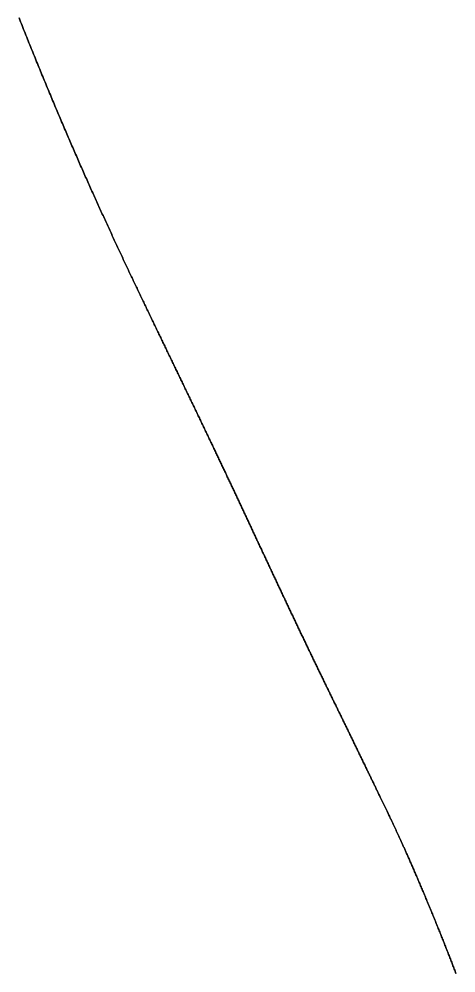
# Model space of a CAD drawing. Header units: inches. Extents: x 130170 to 284068, y 377793 to 804530.
# Drawn here: x 253058.84 to 253077.68, y 740029.01 to 740070.15 of the extents above; entities that cross this region are included whole.
import ezdxf

# ---------------------------------------------------------------- set-up
doc = ezdxf.new("R2010")
doc.units = ezdxf.units.IN
doc.header["$MEASUREMENT"] = 0
doc.layers.add('muni_il', color=7, linetype='Continuous')

msp = doc.modelspace()

# ---------------------------------------------------------------- linework, layer by layer
at = {"layer": 'muni_il'}
for points in [[(253058.837, 740070.202), (253058.87, 740070.119), (253058.902, 740070.036), (253058.935, 740069.953), (253058.968, 740069.87), (253059.001, 740069.787), (253059.034, 740069.705), (253059.067, 740069.622), (253059.1, 740069.54), (253059.133, 740069.457), (253059.165, 740069.375), (253059.198, 740069.293), (253059.231, 740069.211), (253059.264, 740069.128), (253059.297, 740069.047), (253059.33, 740068.965), (253059.363, 740068.883), (253059.396, 740068.801), (253059.429, 740068.72), (253059.462, 740068.638), (253059.495, 740068.557), (253059.528, 740068.476), (253059.561, 740068.395), (253059.594, 740068.314), (253059.627, 740068.233), (253059.66, 740068.152), (253059.693, 740068.072), (253059.725, 740067.991), (253059.758, 740067.911), (253059.791, 740067.831), (253059.824, 740067.751), (253059.857, 740067.671), (253059.89, 740067.591), (253059.923, 740067.512), (253059.956, 740067.432), (253059.988, 740067.353), (253060.021, 740067.274), (253060.054, 740067.195), (253060.087, 740067.116), (253060.119, 740067.037), (253060.152, 740066.959), (253060.185, 740066.88), (253060.217, 740066.802), (253060.25, 740066.724), (253060.282, 740066.646), (253060.315, 740066.568), (253060.348, 740066.491), (253060.38, 740066.414), (253060.412, 740066.336), (253060.445, 740066.259), (253060.477, 740066.183), (253060.51, 740066.106), (253060.542, 740066.03), (253060.574, 740065.953), (253060.607, 740065.877), (253060.639, 740065.801), (253060.671, 740065.726), (253060.703, 740065.65), (253060.735, 740065.575), (253060.768, 740065.5), (253060.8, 740065.425), (253060.832, 740065.35), (253060.864, 740065.275), (253060.896, 740065.201), (253060.927, 740065.127), (253060.959, 740065.053), (253060.991, 740064.979), (253061.023, 740064.905), (253061.055, 740064.832), (253061.086, 740064.759), (253061.118, 740064.686), (253061.149, 740064.613), (253061.181, 740064.541), (253061.212, 740064.468), (253061.244, 740064.396), (253061.275, 740064.324), (253061.307, 740064.252), (253061.338, 740064.181), (253061.369, 740064.109), (253061.4, 740064.038), (253061.431, 740063.967), (253061.462, 740063.897), (253061.493, 740063.826), (253061.524, 740063.756), (253061.555, 740063.686), (253061.586, 740063.616), (253061.617, 740063.546), (253061.648, 740063.477), (253061.678, 740063.407), (253061.709, 740063.338), (253061.74, 740063.269), (253061.77, 740063.201), (253061.801, 740063.132), (253061.831, 740063.064), (253061.861, 740062.996), (253061.892, 740062.928), (253061.922, 740062.861), (253061.952, 740062.793), (253061.982, 740062.726), (253062.012, 740062.659), (253062.043, 740062.592), (253062.072, 740062.526), (253062.102, 740062.459), (253062.132, 740062.393), (253062.162, 740062.327), (253062.192, 740062.262), (253062.221, 740062.196), (253062.251, 740062.131), (253062.281, 740062.065), (253062.31, 740062.001), (253062.34, 740061.936), (253062.369, 740061.871), (253062.398, 740061.807), (253062.428, 740061.743), (253062.457, 740061.679), (253062.486, 740061.615), (253062.515, 740061.551), (253062.544, 740061.488), (253062.573, 740061.425), (253062.602, 740061.362), (253062.631, 740061.299), (253062.66, 740061.236), (253062.688, 740061.174), (253062.717, 740061.112), (253062.746, 740061.05), (253062.774, 740060.988), (253062.803, 740060.926), (253062.831, 740060.864), (253062.859, 740060.803), (253062.888, 740060.742), (253062.916, 740060.681), (253062.944, 740060.62), (253062.972, 740060.56), (253063.001, 740060.499), (253063.029, 740060.439), (253063.056, 740060.379), (253063.085, 740060.319), (253063.112, 740060.259), (253063.14, 740060.2), (253063.168, 740060.14), (253063.196, 740060.081), (253063.223, 740060.022), (253063.251, 740059.963), (253063.278, 740059.904), (253063.306, 740059.846), (253063.333, 740059.787), (253063.361, 740059.729), (253063.388, 740059.671), (253063.415, 740059.613), (253063.443, 740059.555), (253063.47, 740059.497), (253063.497, 740059.44), (253063.524, 740059.382), (253063.551, 740059.325), (253063.578, 740059.268), (253063.605, 740059.211), (253063.632, 740059.154), (253063.659, 740059.098), (253063.685, 740059.041), (253063.712, 740058.985), (253063.739, 740058.928), (253063.765, 740058.872), (253063.792, 740058.816), (253063.819, 740058.76), (253063.845, 740058.705), (253063.871, 740058.649), (253063.898, 740058.594), (253063.924, 740058.538), (253063.951, 740058.483), (253063.977, 740058.428), (253064.003, 740058.373), (253064.029, 740058.318), (253064.055, 740058.263), (253064.081, 740058.209), (253064.107, 740058.154), (253064.133, 740058.1), (253064.159, 740058.045), (253064.185, 740057.991), (253064.211, 740057.937), (253064.237, 740057.883), (253064.263, 740057.829), (253064.288, 740057.776), (253064.314, 740057.722), (253064.34, 740057.668), (253064.365, 740057.615), (253064.391, 740057.562), (253064.417, 740057.508), (253064.442, 740057.455), (253064.467, 740057.402), (253064.493, 740057.349), (253064.518, 740057.296), (253064.544, 740057.243), (253064.569, 740057.191), (253064.594, 740057.138), (253064.62, 740057.086), (253064.645, 740057.033), (253064.67, 740056.981), (253064.695, 740056.929), (253064.72, 740056.876), (253064.745, 740056.824), (253064.77, 740056.772), (253064.795, 740056.72), (253064.82, 740056.668), (253064.845, 740056.617), (253064.87, 740056.565), (253064.895, 740056.513), (253064.92, 740056.462), (253064.945, 740056.41), (253064.969, 740056.359), (253064.994, 740056.307), (253065.019, 740056.256), (253065.044, 740056.205), (253065.068, 740056.154), (253065.093, 740056.103), (253065.117, 740056.052), (253065.142, 740056.001), (253065.167, 740055.95), (253065.191, 740055.899), (253065.216, 740055.848), (253065.24, 740055.797), (253065.264, 740055.747), (253065.289, 740055.696), (253065.313, 740055.645), (253065.338, 740055.595), (253065.362, 740055.545), (253065.386, 740055.494), (253065.41, 740055.444), (253065.435, 740055.394), (253065.459, 740055.343), (253065.483, 740055.293), (253065.507, 740055.243), (253065.531, 740055.193), (253065.555, 740055.143), (253065.579, 740055.093), (253065.604, 740055.043), (253065.628, 740054.993), (253065.652, 740054.944), (253065.676, 740054.894), (253065.7, 740054.844), (253065.723, 740054.795), (253065.747, 740054.745), (253065.771, 740054.696), (253065.795, 740054.646), (253065.819, 740054.597), (253065.843, 740054.547), (253065.866, 740054.498), (253065.89, 740054.448), (253065.914, 740054.399), (253065.938, 740054.35), (253065.961, 740054.301), (253065.985, 740054.252), (253066.008, 740054.203), (253066.032, 740054.154), (253066.056, 740054.105), (253066.079, 740054.056), (253066.103, 740054.007), (253066.126, 740053.958), (253066.15, 740053.91), (253066.173, 740053.861), (253066.196, 740053.812), (253066.22, 740053.764), (253066.243, 740053.715), (253066.266, 740053.667), (253066.29, 740053.618), (253066.313, 740053.57), (253066.336, 740053.521), (253066.359, 740053.473), (253066.383, 740053.425), (253066.406, 740053.376), (253066.429, 740053.328), (253066.452, 740053.28), (253066.475, 740053.232), (253066.498, 740053.184), (253066.521, 740053.136), (253066.544, 740053.088), (253066.567, 740053.04), (253066.59, 740052.992), (253066.613, 740052.945), (253066.636, 740052.897), (253066.658, 740052.849), (253066.681, 740052.802), (253066.704, 740052.754), (253066.727, 740052.707), (253066.75, 740052.659), (253066.772, 740052.612), (253066.795, 740052.565), (253066.817, 740052.517), (253066.84, 740052.47), (253066.863, 740052.423), (253066.885, 740052.376), (253066.908, 740052.329), (253066.93, 740052.282), (253066.952, 740052.235), (253066.975, 740052.188), (253066.997, 740052.141), (253067.019, 740052.095), (253067.042, 740052.048), (253067.064, 740052.001), (253067.086, 740051.955), (253067.108, 740051.908), (253067.13, 740051.862), (253067.153, 740051.815), (253067.175, 740051.769), (253067.197, 740051.723), (253067.219, 740051.677), (253067.241, 740051.631), (253067.263, 740051.585), (253067.284, 740051.539), (253067.306, 740051.493), (253067.328, 740051.447), (253067.35, 740051.401), (253067.372, 740051.355), (253067.393, 740051.31), (253067.415, 740051.264), (253067.437, 740051.219), (253067.458, 740051.173), (253067.48, 740051.128), (253067.501, 740051.082), (253067.523, 740051.037), (253067.544, 740050.992), (253067.566, 740050.947), (253067.587, 740050.902), (253067.608, 740050.857), (253067.63, 740050.812), (253067.651, 740050.767), (253067.672, 740050.722), (253067.693, 740050.677), (253067.714, 740050.633), (253067.736, 740050.588), (253067.757, 740050.544), (253067.778, 740050.499), (253067.798, 740050.455), (253067.819, 740050.411), (253067.84, 740050.366), (253067.861, 740050.322), (253067.882, 740050.278), (253067.903, 740050.234), (253067.924, 740050.19), (253067.944, 740050.146), (253067.965, 740050.102), (253067.986, 740050.059), (253068.006, 740050.015), (253068.027, 740049.971), (253068.047, 740049.928), (253068.068, 740049.884), (253068.088, 740049.841), (253068.109, 740049.798), (253068.129, 740049.754), (253068.15, 740049.711), (253068.17, 740049.668), (253068.19, 740049.625), (253068.21, 740049.582), (253068.231, 740049.539), (253068.251, 740049.496), (253068.271, 740049.453), (253068.291, 740049.41), (253068.311, 740049.367), (253068.331, 740049.325), (253068.351, 740049.282), (253068.371, 740049.239), (253068.391, 740049.197), (253068.411, 740049.154), (253068.431, 740049.112), (253068.451, 740049.069), (253068.471, 740049.027), (253068.491, 740048.985), (253068.511, 740048.943), (253068.53, 740048.901), (253068.55, 740048.858), (253068.57, 740048.816), (253068.589, 740048.774), (253068.609, 740048.732), (253068.629, 740048.69), (253068.648, 740048.649), (253068.668, 740048.607), (253068.688, 740048.565), (253068.707, 740048.523), (253068.727, 740048.481), (253068.746, 740048.44), (253068.766, 740048.398), (253068.785, 740048.356), (253068.805, 740048.315), (253068.824, 740048.273), (253068.843, 740048.232), (253068.863, 740048.19), (253068.882, 740048.149), (253068.902, 740048.107), (253068.921, 740048.066), (253068.94, 740048.025), (253068.96, 740047.983), (253068.979, 740047.942), (253068.998, 740047.901), (253069.018, 740047.859), (253069.037, 740047.818), (253069.056, 740047.777), (253069.075, 740047.736), (253069.095, 740047.694), (253069.114, 740047.653), (253069.133, 740047.612), (253069.152, 740047.571), (253069.171, 740047.53), (253069.191, 740047.488), (253069.21, 740047.447), (253069.229, 740047.406), (253069.248, 740047.365), (253069.268, 740047.324), (253069.287, 740047.283), (253069.306, 740047.241), (253069.325, 740047.2), (253069.344, 740047.159), (253069.364, 740047.118), (253069.383, 740047.077), (253069.402, 740047.036), (253069.421, 740046.995), (253069.441, 740046.953), (253069.46, 740046.912), (253069.479, 740046.871), (253069.498, 740046.83), (253069.518, 740046.789), (253069.537, 740046.747), (253069.556, 740046.706), (253069.575, 740046.665), (253069.595, 740046.624), (253069.614, 740046.582), (253069.633, 740046.541), (253069.653, 740046.5), (253069.672, 740046.458), (253069.691, 740046.417), (253069.711, 740046.376), (253069.73, 740046.334), (253069.749, 740046.293), (253069.769, 740046.252), (253069.788, 740046.21), (253069.808, 740046.169), (253069.827, 740046.127), (253069.846, 740046.086), (253069.866, 740046.044), (253069.885, 740046.002), (253069.905, 740045.961), (253069.925, 740045.919), (253069.944, 740045.878), (253069.963, 740045.836), (253069.983, 740045.794), (253070.003, 740045.753), (253070.022, 740045.711), (253070.042, 740045.669), (253070.062, 740045.627), (253070.081, 740045.585), (253070.101, 740045.543), (253070.121, 740045.501), (253070.14, 740045.46), (253070.16, 740045.418), (253070.18, 740045.376), (253070.2, 740045.334), (253070.219, 740045.292), (253070.239, 740045.25), (253070.259, 740045.208), (253070.279, 740045.166), (253070.299, 740045.123), (253070.319, 740045.081), (253070.338, 740045.039), (253070.358, 740044.997), (253070.378, 740044.955), (253070.398, 740044.912), (253070.418, 740044.87), (253070.438, 740044.828), (253070.458, 740044.786), (253070.478, 740044.743), (253070.498, 740044.701), (253070.518, 740044.659), (253070.538, 740044.616), (253070.558, 740044.574), (253070.578, 740044.531), (253070.599, 740044.489), (253070.619, 740044.447), (253070.639, 740044.404), (253070.659, 740044.362), (253070.679, 740044.319), (253070.699, 740044.277), (253070.719, 740044.234), (253070.74, 740044.192), (253070.76, 740044.149), (253070.78, 740044.107), (253070.8, 740044.064), (253070.82, 740044.022), (253070.841, 740043.979), (253070.861, 740043.937), (253070.881, 740043.894), (253070.901, 740043.852), (253070.922, 740043.809), (253070.942, 740043.767), (253070.962, 740043.724), (253070.982, 740043.682), (253071.003, 740043.639), (253071.023, 740043.597), (253071.043, 740043.555), (253071.064, 740043.512), (253071.084, 740043.47), (253071.104, 740043.427), (253071.124, 740043.385), (253071.145, 740043.343), (253071.165, 740043.3), (253071.185, 740043.258), (253071.205, 740043.216), (253071.226, 740043.174), (253071.246, 740043.131), (253071.266, 740043.089), (253071.286, 740043.047), (253071.306, 740043.005), (253071.327, 740042.963), (253071.347, 740042.921), (253071.367, 740042.879), (253071.387, 740042.837), (253071.408, 740042.795), (253071.428, 740042.753), (253071.448, 740042.711), (253071.468, 740042.669), (253071.488, 740042.627), (253071.508, 740042.585), (253071.528, 740042.544), (253071.548, 740042.502), (253071.569, 740042.46), (253071.589, 740042.419), (253071.609, 740042.377), (253071.629, 740042.336), (253071.649, 740042.294), (253071.669, 740042.253), (253071.689, 740042.212), (253071.709, 740042.17), (253071.729, 740042.129), (253071.749, 740042.088), (253071.769, 740042.046), (253071.788, 740042.005), (253071.808, 740041.964), (253071.828, 740041.923), (253071.848, 740041.882), (253071.868, 740041.841), (253071.888, 740041.801), (253071.907, 740041.76), (253071.927, 740041.719), (253071.947, 740041.678), (253071.967, 740041.638), (253071.986, 740041.597), (253072.006, 740041.556), (253072.026, 740041.516), (253072.045, 740041.475), (253072.065, 740041.435), (253072.085, 740041.395), (253072.104, 740041.354), (253072.124, 740041.314), (253072.143, 740041.274), (253072.163, 740041.233), (253072.182, 740041.193), (253072.202, 740041.153), (253072.221, 740041.113), (253072.241, 740041.073), (253072.26, 740041.033), (253072.28, 740040.993), (253072.299, 740040.953), (253072.319, 740040.913), (253072.338, 740040.873), (253072.357, 740040.833), (253072.377, 740040.794), (253072.396, 740040.754), (253072.416, 740040.714), (253072.435, 740040.674), (253072.454, 740040.635), (253072.473, 740040.595), (253072.493, 740040.556), (253072.512, 740040.516), (253072.531, 740040.476), (253072.551, 740040.437), (253072.57, 740040.397), (253072.589, 740040.358), (253072.608, 740040.318), (253072.628, 740040.279), (253072.647, 740040.239), (253072.666, 740040.2), (253072.685, 740040.16), (253072.704, 740040.121), (253072.724, 740040.082), (253072.743, 740040.042), (253072.762, 740040.003), (253072.781, 740039.963), (253072.801, 740039.924), (253072.82, 740039.884), (253072.839, 740039.845), (253072.858, 740039.806), (253072.877, 740039.766), (253072.897, 740039.727), (253072.916, 740039.687), (253072.935, 740039.648), (253072.954, 740039.609), (253072.973, 740039.569), (253072.993, 740039.53), (253073.012, 740039.49), (253073.031, 740039.451), (253073.05, 740039.411), (253073.069, 740039.372), (253073.089, 740039.332), (253073.108, 740039.293), (253073.127, 740039.253), (253073.146, 740039.214), (253073.166, 740039.174), (253073.185, 740039.134), (253073.204, 740039.095), (253073.223, 740039.055), (253073.243, 740039.015), (253073.262, 740038.976), (253073.281, 740038.936), (253073.3, 740038.896), (253073.32, 740038.857), (253073.339, 740038.817), (253073.358, 740038.777), (253073.378, 740038.738), (253073.397, 740038.698), (253073.416, 740038.658), (253073.435, 740038.618), (253073.455, 740038.579), (253073.474, 740038.539), (253073.493, 740038.499), (253073.513, 740038.459), (253073.532, 740038.42), (253073.551, 740038.38), (253073.571, 740038.34), (253073.59, 740038.3), (253073.609, 740038.26), (253073.628, 740038.221), (253073.648, 740038.181), (253073.667, 740038.141), (253073.686, 740038.101), (253073.705, 740038.062), (253073.724, 740038.022), (253073.744, 740037.982), (253073.763, 740037.943), (253073.782, 740037.903), (253073.801, 740037.864), (253073.82, 740037.824), (253073.839, 740037.785), (253073.858, 740037.745), (253073.877, 740037.706), (253073.896, 740037.667), (253073.915, 740037.628), (253073.934, 740037.589), (253073.953, 740037.55), (253073.971, 740037.511), (253073.99, 740037.473), (253074.008, 740037.434), (253074.027, 740037.396), (253074.045, 740037.357), (253074.064, 740037.319), (253074.082, 740037.281), (253074.1, 740037.243), (253074.118, 740037.206), (253074.136, 740037.168), (253074.154, 740037.131), (253074.172, 740037.094), (253074.19, 740037.057), (253074.207, 740037.021), (253074.225, 740036.984), (253074.242, 740036.948), (253074.26, 740036.912), (253074.277, 740036.876), (253074.294, 740036.84), (253074.311, 740036.804), (253074.328, 740036.769), (253074.345, 740036.733), (253074.362, 740036.698), (253074.379, 740036.662), (253074.397, 740036.626), (253074.414, 740036.591), (253074.431, 740036.555), (253074.712, 740035.978), (253074.754, 740035.889), (253074.774, 740035.847), (253074.793, 740035.806), (253074.812, 740035.767), (253074.83, 740035.73), (253074.847, 740035.693), (253074.864, 740035.657), (253074.88, 740035.623), (253074.896, 740035.589), (253074.912, 740035.556), (253074.927, 740035.524), (253074.942, 740035.492), (253074.957, 740035.461), (253074.971, 740035.43), (253074.986, 740035.4), (253075, 740035.37), (253075.014, 740035.34), (253075.028, 740035.31), (253075.041, 740035.281), (253075.055, 740035.252), (253075.069, 740035.223), (253075.082, 740035.194), (253075.096, 740035.165), (253075.109, 740035.136), (253075.123, 740035.107), (253075.137, 740035.077), (253075.15, 740035.048), (253075.164, 740035.019), (253075.178, 740034.989), (253075.191, 740034.959), (253075.205, 740034.93), (253075.219, 740034.899), (253075.233, 740034.869), (253075.247, 740034.839), (253075.261, 740034.808), (253075.276, 740034.776), (253075.29, 740034.745), (253075.305, 740034.713), (253075.319, 740034.681), (253075.334, 740034.649), (253075.349, 740034.616), (253075.364, 740034.583), (253075.379, 740034.55), (253075.394, 740034.516), (253075.41, 740034.482), (253075.425, 740034.447), (253075.441, 740034.413), (253075.457, 740034.378), (253075.473, 740034.342), (253075.489, 740034.306), (253075.505, 740034.27), (253075.522, 740034.233), (253075.538, 740034.196), (253075.555, 740034.158), (253075.572, 740034.12), (253075.589, 740034.082), (253075.606, 740034.043), (253075.623, 740034.004), (253075.641, 740033.965), (253075.658, 740033.925), (253075.676, 740033.885), (253075.694, 740033.844), (253075.712, 740033.803), (253075.73, 740033.762), (253075.748, 740033.72), (253075.766, 740033.678), (253075.785, 740033.635), (253075.804, 740033.592), (253075.823, 740033.549), (253075.841, 740033.506), (253075.861, 740033.462), (253075.88, 740033.417), (253075.899, 740033.373), (253075.918, 740033.328), (253075.938, 740033.282), (253075.958, 740033.237), (253075.977, 740033.191), (253075.997, 740033.145), (253076.017, 740033.098), (253076.037, 740033.051), (253076.057, 740033.004), (253076.077, 740032.957), (253076.098, 740032.909), (253076.118, 740032.862), (253076.139, 740032.813), (253076.159, 740032.765), (253076.18, 740032.716), (253076.2, 740032.668), (253076.221, 740032.618), (253076.242, 740032.569), (253076.263, 740032.52), (253076.284, 740032.47), (253076.305, 740032.42), (253076.326, 740032.37), (253076.347, 740032.32), (253076.368, 740032.269), (253076.389, 740032.219), (253076.41, 740032.168), (253076.431, 740032.117), (253076.453, 740032.066), (253076.474, 740032.015), (253076.495, 740031.964), (253076.516, 740031.913), (253076.538, 740031.861), (253076.559, 740031.81), (253076.58, 740031.758), (253076.602, 740031.707), (253076.623, 740031.655), (253076.644, 740031.603), (253076.666, 740031.551), (253076.687, 740031.499), (253076.708, 740031.447), (253076.729, 740031.396), (253076.751, 740031.343), (253076.772, 740031.292), (253076.793, 740031.24), (253076.814, 740031.188), (253076.835, 740031.136), (253076.856, 740031.084), (253076.878, 740031.032), (253076.899, 740030.98), (253076.919, 740030.928), (253076.94, 740030.876), (253076.961, 740030.825), (253076.982, 740030.773), (253077.003, 740030.721), (253077.023, 740030.67), (253077.044, 740030.618), (253077.065, 740030.567), (253077.085, 740030.515), (253077.106, 740030.464), (253077.126, 740030.413), (253077.146, 740030.362), (253077.167, 740030.311), (253077.187, 740030.26), (253077.207, 740030.209), (253077.227, 740030.159), (253077.247, 740030.108), (253077.266, 740030.058), (253077.286, 740030.008), (253077.306, 740029.957), (253077.326, 740029.907), (253077.345, 740029.858), (253077.364, 740029.808), (253077.384, 740029.758), (253077.403, 740029.709), (253077.422, 740029.66), (253077.441, 740029.61), (253077.46, 740029.561), (253077.479, 740029.512), (253077.498, 740029.464), (253077.516, 740029.415), (253077.535, 740029.367), (253077.554, 740029.318), (253077.572, 740029.271), (253077.59, 740029.223), (253077.609, 740029.175), (253077.627, 740029.127), (253077.645, 740029.08), (253077.662, 740029.032), (253077.68, 740028.985)], [(253077.68, 740028.985), (253077.662, 740029.032), (253077.645, 740029.08), (253077.627, 740029.127), (253077.609, 740029.175), (253077.59, 740029.223), (253077.572, 740029.271), (253077.554, 740029.318), (253077.535, 740029.367), (253077.516, 740029.415), (253077.498, 740029.464), (253077.479, 740029.512), (253077.46, 740029.561), (253077.441, 740029.61), (253077.422, 740029.66), (253077.403, 740029.709), (253077.384, 740029.758), (253077.364, 740029.808), (253077.345, 740029.858), (253077.326, 740029.907), (253077.306, 740029.957), (253077.286, 740030.008), (253077.266, 740030.058), (253077.247, 740030.108), (253077.227, 740030.159), (253077.207, 740030.209), (253077.187, 740030.26), (253077.167, 740030.311), (253077.146, 740030.362), (253077.126, 740030.413), (253077.106, 740030.464), (253077.085, 740030.515), (253077.065, 740030.567), (253077.044, 740030.618), (253077.023, 740030.67), (253077.003, 740030.721), (253076.982, 740030.773), (253076.961, 740030.825), (253076.94, 740030.876), (253076.919, 740030.928), (253076.899, 740030.98), (253076.878, 740031.032), (253076.856, 740031.084), (253076.835, 740031.136), (253076.814, 740031.188), (253076.793, 740031.24), (253076.772, 740031.292), (253076.751, 740031.343), (253076.729, 740031.396), (253076.708, 740031.447), (253076.687, 740031.499), (253076.666, 740031.551), (253076.644, 740031.603), (253076.623, 740031.655), (253076.602, 740031.707), (253076.58, 740031.758), (253076.559, 740031.81), (253076.538, 740031.861), (253076.516, 740031.913), (253076.495, 740031.964), (253076.474, 740032.015), (253076.453, 740032.066), (253076.431, 740032.117), (253076.41, 740032.168), (253076.389, 740032.219), (253076.368, 740032.269), (253076.347, 740032.32), (253076.326, 740032.37), (253076.305, 740032.42), (253076.284, 740032.47), (253076.263, 740032.52), (253076.242, 740032.569), (253076.221, 740032.618), (253076.2, 740032.668), (253076.18, 740032.716), (253076.159, 740032.765), (253076.139, 740032.813), (253076.118, 740032.862), (253076.098, 740032.909), (253076.077, 740032.957), (253076.057, 740033.004), (253076.037, 740033.051), (253076.017, 740033.098), (253075.997, 740033.145), (253075.977, 740033.191), (253075.958, 740033.237), (253075.938, 740033.282), (253075.918, 740033.328), (253075.899, 740033.373), (253075.88, 740033.417), (253075.861, 740033.462), (253075.841, 740033.506), (253075.823, 740033.549), (253075.804, 740033.592), (253075.785, 740033.635), (253075.766, 740033.678), (253075.748, 740033.72), (253075.73, 740033.762), (253075.712, 740033.803), (253075.694, 740033.844), (253075.676, 740033.885), (253075.658, 740033.925), (253075.641, 740033.965), (253075.623, 740034.004), (253075.606, 740034.043), (253075.589, 740034.082), (253075.572, 740034.12), (253075.555, 740034.158), (253075.538, 740034.196), (253075.522, 740034.233), (253075.505, 740034.27), (253075.489, 740034.306), (253075.473, 740034.342), (253075.457, 740034.378), (253075.441, 740034.413), (253075.425, 740034.447), (253075.41, 740034.482), (253075.394, 740034.516), (253075.379, 740034.55), (253075.364, 740034.583), (253075.349, 740034.616), (253075.334, 740034.649), (253075.319, 740034.681), (253075.305, 740034.713), (253075.29, 740034.745), (253075.276, 740034.776), (253075.261, 740034.808), (253075.247, 740034.839), (253075.233, 740034.869), (253075.219, 740034.899), (253075.205, 740034.93), (253075.191, 740034.959), (253075.178, 740034.989), (253075.164, 740035.019), (253075.15, 740035.048), (253075.137, 740035.077), (253075.123, 740035.107), (253075.109, 740035.136), (253075.096, 740035.165), (253075.082, 740035.194), (253075.069, 740035.223), (253075.055, 740035.252), (253075.041, 740035.281), (253075.028, 740035.31), (253075.014, 740035.34), (253075, 740035.37), (253074.986, 740035.4), (253074.971, 740035.43), (253074.957, 740035.461), (253074.942, 740035.492), (253074.927, 740035.524), (253074.912, 740035.556), (253074.896, 740035.589), (253074.88, 740035.623), (253074.864, 740035.657), (253074.847, 740035.693), (253074.83, 740035.73), (253074.812, 740035.767), (253074.793, 740035.806), (253074.774, 740035.847), (253074.754, 740035.889), (253074.712, 740035.978), (253074.431, 740036.555), (253074.414, 740036.591), (253074.397, 740036.626), (253074.379, 740036.662), (253074.362, 740036.698), (253074.345, 740036.733), (253074.328, 740036.769), (253074.311, 740036.804), (253074.294, 740036.84), (253074.277, 740036.876), (253074.26, 740036.912), (253074.242, 740036.948), (253074.225, 740036.984), (253074.207, 740037.021), (253074.19, 740037.057), (253074.172, 740037.094), (253074.154, 740037.131), (253074.136, 740037.168), (253074.118, 740037.206), (253074.1, 740037.243), (253074.082, 740037.281), (253074.064, 740037.319), (253074.045, 740037.357), (253074.027, 740037.396), (253074.008, 740037.434), (253073.99, 740037.473), (253073.971, 740037.511), (253073.953, 740037.55), (253073.934, 740037.589), (253073.915, 740037.628), (253073.896, 740037.667), (253073.877, 740037.706), (253073.858, 740037.745), (253073.839, 740037.785), (253073.82, 740037.824), (253073.801, 740037.864), (253073.782, 740037.903), (253073.763, 740037.943), (253073.744, 740037.982), (253073.724, 740038.022), (253073.705, 740038.062), (253073.686, 740038.101), (253073.667, 740038.141), (253073.648, 740038.181), (253073.628, 740038.221), (253073.609, 740038.26), (253073.59, 740038.3), (253073.571, 740038.34), (253073.551, 740038.38), (253073.532, 740038.42), (253073.513, 740038.459), (253073.493, 740038.499), (253073.474, 740038.539), (253073.455, 740038.579), (253073.435, 740038.618), (253073.416, 740038.658), (253073.397, 740038.698), (253073.378, 740038.738), (253073.358, 740038.777), (253073.339, 740038.817), (253073.32, 740038.857), (253073.3, 740038.896), (253073.281, 740038.936), (253073.262, 740038.976), (253073.243, 740039.015), (253073.223, 740039.055), (253073.204, 740039.095), (253073.185, 740039.134), (253073.166, 740039.174), (253073.146, 740039.214), (253073.127, 740039.253), (253073.108, 740039.293), (253073.089, 740039.332), (253073.069, 740039.372), (253073.05, 740039.411), (253073.031, 740039.451), (253073.012, 740039.49), (253072.993, 740039.53), (253072.973, 740039.569), (253072.954, 740039.609), (253072.935, 740039.648), (253072.916, 740039.687), (253072.897, 740039.727), (253072.877, 740039.766), (253072.858, 740039.806), (253072.839, 740039.845), (253072.82, 740039.884), (253072.801, 740039.924), (253072.781, 740039.963), (253072.762, 740040.003), (253072.743, 740040.042), (253072.724, 740040.082), (253072.704, 740040.121), (253072.685, 740040.16), (253072.666, 740040.2), (253072.647, 740040.239), (253072.628, 740040.279), (253072.608, 740040.318), (253072.589, 740040.358), (253072.57, 740040.397), (253072.551, 740040.437), (253072.531, 740040.476), (253072.512, 740040.516), (253072.493, 740040.556), (253072.473, 740040.595), (253072.454, 740040.635), (253072.435, 740040.674), (253072.416, 740040.714), (253072.396, 740040.754), (253072.377, 740040.794), (253072.357, 740040.833), (253072.338, 740040.873), (253072.319, 740040.913), (253072.299, 740040.953), (253072.28, 740040.993), (253072.26, 740041.033), (253072.241, 740041.073), (253072.221, 740041.113), (253072.202, 740041.153), (253072.182, 740041.193), (253072.163, 740041.233), (253072.143, 740041.274), (253072.124, 740041.314), (253072.104, 740041.354), (253072.085, 740041.395), (253072.065, 740041.435), (253072.045, 740041.475), (253072.026, 740041.516), (253072.006, 740041.556), (253071.986, 740041.597), (253071.967, 740041.638), (253071.947, 740041.678), (253071.927, 740041.719), (253071.907, 740041.76), (253071.888, 740041.801), (253071.868, 740041.841), (253071.848, 740041.882), (253071.828, 740041.923), (253071.808, 740041.964), (253071.788, 740042.005), (253071.769, 740042.046), (253071.749, 740042.088), (253071.729, 740042.129), (253071.709, 740042.17), (253071.689, 740042.212), (253071.669, 740042.253), (253071.649, 740042.294), (253071.629, 740042.336), (253071.609, 740042.377), (253071.589, 740042.419), (253071.569, 740042.46), (253071.548, 740042.502), (253071.528, 740042.544), (253071.508, 740042.585), (253071.488, 740042.627), (253071.468, 740042.669), (253071.448, 740042.711), (253071.428, 740042.753), (253071.408, 740042.795), (253071.387, 740042.837), (253071.367, 740042.879), (253071.347, 740042.921), (253071.327, 740042.963), (253071.306, 740043.005), (253071.286, 740043.047), (253071.266, 740043.089), (253071.246, 740043.131), (253071.226, 740043.174), (253071.205, 740043.216), (253071.185, 740043.258), (253071.165, 740043.3), (253071.145, 740043.343), (253071.124, 740043.385), (253071.104, 740043.427), (253071.084, 740043.47), (253071.064, 740043.512), (253071.043, 740043.555), (253071.023, 740043.597), (253071.003, 740043.639), (253070.982, 740043.682), (253070.962, 740043.724), (253070.942, 740043.767), (253070.922, 740043.809), (253070.901, 740043.852), (253070.881, 740043.894), (253070.861, 740043.937), (253070.841, 740043.979), (253070.82, 740044.022), (253070.8, 740044.064), (253070.78, 740044.107), (253070.76, 740044.149), (253070.74, 740044.192), (253070.719, 740044.234), (253070.699, 740044.277), (253070.679, 740044.319), (253070.659, 740044.362), (253070.639, 740044.404), (253070.619, 740044.447), (253070.599, 740044.489), (253070.578, 740044.531), (253070.558, 740044.574), (253070.538, 740044.616), (253070.518, 740044.659), (253070.498, 740044.701), (253070.478, 740044.743), (253070.458, 740044.786), (253070.438, 740044.828), (253070.418, 740044.87), (253070.398, 740044.912), (253070.378, 740044.955), (253070.358, 740044.997), (253070.338, 740045.039), (253070.319, 740045.081), (253070.299, 740045.123), (253070.279, 740045.166), (253070.259, 740045.208), (253070.239, 740045.25), (253070.219, 740045.292), (253070.2, 740045.334), (253070.18, 740045.376), (253070.16, 740045.418), (253070.14, 740045.46), (253070.121, 740045.501), (253070.101, 740045.543), (253070.081, 740045.585), (253070.062, 740045.627), (253070.042, 740045.669), (253070.022, 740045.711), (253070.003, 740045.753), (253069.983, 740045.794), (253069.963, 740045.836), (253069.944, 740045.878), (253069.925, 740045.919), (253069.905, 740045.961), (253069.885, 740046.002), (253069.866, 740046.044), (253069.846, 740046.086), (253069.827, 740046.127), (253069.808, 740046.169), (253069.788, 740046.21), (253069.769, 740046.252), (253069.749, 740046.293), (253069.73, 740046.334), (253069.711, 740046.376), (253069.691, 740046.417), (253069.672, 740046.458), (253069.653, 740046.5), (253069.633, 740046.541), (253069.614, 740046.582), (253069.595, 740046.624), (253069.575, 740046.665), (253069.556, 740046.706), (253069.537, 740046.747), (253069.518, 740046.789), (253069.498, 740046.83), (253069.479, 740046.871), (253069.46, 740046.912), (253069.441, 740046.953), (253069.421, 740046.995), (253069.402, 740047.036), (253069.383, 740047.077), (253069.364, 740047.118), (253069.344, 740047.159), (253069.325, 740047.2), (253069.306, 740047.241), (253069.287, 740047.283), (253069.268, 740047.324), (253069.248, 740047.365), (253069.229, 740047.406), (253069.21, 740047.447), (253069.191, 740047.488), (253069.171, 740047.53), (253069.152, 740047.571), (253069.133, 740047.612), (253069.114, 740047.653), (253069.095, 740047.694), (253069.075, 740047.736), (253069.056, 740047.777), (253069.037, 740047.818), (253069.018, 740047.859), (253068.998, 740047.901), (253068.979, 740047.942), (253068.96, 740047.983), (253068.94, 740048.025), (253068.921, 740048.066), (253068.902, 740048.107), (253068.882, 740048.149), (253068.863, 740048.19), (253068.843, 740048.232), (253068.824, 740048.273), (253068.805, 740048.315), (253068.785, 740048.356), (253068.766, 740048.398), (253068.746, 740048.44), (253068.727, 740048.481), (253068.707, 740048.523), (253068.688, 740048.565), (253068.668, 740048.607), (253068.648, 740048.649), (253068.629, 740048.69), (253068.609, 740048.732), (253068.589, 740048.774), (253068.57, 740048.816), (253068.55, 740048.858), (253068.53, 740048.901), (253068.511, 740048.943), (253068.491, 740048.985), (253068.471, 740049.027), (253068.451, 740049.069), (253068.431, 740049.112), (253068.411, 740049.154), (253068.391, 740049.197), (253068.371, 740049.239), (253068.351, 740049.282), (253068.331, 740049.325), (253068.311, 740049.367), (253068.291, 740049.41), (253068.271, 740049.453), (253068.251, 740049.496), (253068.231, 740049.539), (253068.21, 740049.582), (253068.19, 740049.625), (253068.17, 740049.668), (253068.15, 740049.711), (253068.129, 740049.754), (253068.109, 740049.798), (253068.088, 740049.841), (253068.068, 740049.884), (253068.047, 740049.928), (253068.027, 740049.971), (253068.006, 740050.015), (253067.986, 740050.059), (253067.965, 740050.102), (253067.944, 740050.146), (253067.924, 740050.19), (253067.903, 740050.234), (253067.882, 740050.278), (253067.861, 740050.322), (253067.84, 740050.366), (253067.819, 740050.411), (253067.798, 740050.455), (253067.778, 740050.499), (253067.757, 740050.544), (253067.736, 740050.588), (253067.714, 740050.633), (253067.693, 740050.677), (253067.672, 740050.722), (253067.651, 740050.767), (253067.63, 740050.812), (253067.608, 740050.857), (253067.587, 740050.902), (253067.566, 740050.947), (253067.544, 740050.992), (253067.523, 740051.037), (253067.501, 740051.082), (253067.48, 740051.128), (253067.458, 740051.173), (253067.437, 740051.219), (253067.415, 740051.264), (253067.393, 740051.31), (253067.372, 740051.355), (253067.35, 740051.401), (253067.328, 740051.447), (253067.306, 740051.493), (253067.284, 740051.539), (253067.263, 740051.585), (253067.241, 740051.631), (253067.219, 740051.677), (253067.197, 740051.723), (253067.175, 740051.769), (253067.153, 740051.815), (253067.13, 740051.862), (253067.108, 740051.908), (253067.086, 740051.955), (253067.064, 740052.001), (253067.042, 740052.048), (253067.019, 740052.095), (253066.997, 740052.141), (253066.975, 740052.188), (253066.952, 740052.235), (253066.93, 740052.282), (253066.908, 740052.329), (253066.885, 740052.376), (253066.863, 740052.423), (253066.84, 740052.47), (253066.817, 740052.517), (253066.795, 740052.565), (253066.772, 740052.612), (253066.75, 740052.659), (253066.727, 740052.707), (253066.704, 740052.754), (253066.681, 740052.802), (253066.658, 740052.849), (253066.636, 740052.897), (253066.613, 740052.945), (253066.59, 740052.992), (253066.567, 740053.04), (253066.544, 740053.088), (253066.521, 740053.136), (253066.498, 740053.184), (253066.475, 740053.232), (253066.452, 740053.28), (253066.429, 740053.328), (253066.406, 740053.376), (253066.383, 740053.425), (253066.359, 740053.473), (253066.336, 740053.521), (253066.313, 740053.57), (253066.29, 740053.618), (253066.266, 740053.667), (253066.243, 740053.715), (253066.22, 740053.764), (253066.196, 740053.812), (253066.173, 740053.861), (253066.15, 740053.91), (253066.126, 740053.958), (253066.103, 740054.007), (253066.079, 740054.056), (253066.056, 740054.105), (253066.032, 740054.154), (253066.008, 740054.203), (253065.985, 740054.252), (253065.961, 740054.301), (253065.938, 740054.35), (253065.914, 740054.399), (253065.89, 740054.448), (253065.866, 740054.498), (253065.843, 740054.547), (253065.819, 740054.597), (253065.795, 740054.646), (253065.771, 740054.696), (253065.747, 740054.745), (253065.723, 740054.795), (253065.7, 740054.844), (253065.676, 740054.894), (253065.652, 740054.944), (253065.628, 740054.993), (253065.604, 740055.043), (253065.579, 740055.093), (253065.555, 740055.143), (253065.531, 740055.193), (253065.507, 740055.243), (253065.483, 740055.293), (253065.459, 740055.343), (253065.435, 740055.394), (253065.41, 740055.444), (253065.386, 740055.494), (253065.362, 740055.545), (253065.338, 740055.595), (253065.313, 740055.645), (253065.289, 740055.696), (253065.264, 740055.747), (253065.24, 740055.797), (253065.216, 740055.848), (253065.191, 740055.899), (253065.167, 740055.95), (253065.142, 740056.001), (253065.117, 740056.052), (253065.093, 740056.103), (253065.068, 740056.154), (253065.044, 740056.205), (253065.019, 740056.256), (253064.994, 740056.307), (253064.969, 740056.359), (253064.945, 740056.41), (253064.92, 740056.462), (253064.895, 740056.513), (253064.87, 740056.565), (253064.845, 740056.617), (253064.82, 740056.668), (253064.795, 740056.72), (253064.77, 740056.772), (253064.745, 740056.824), (253064.72, 740056.876), (253064.695, 740056.929), (253064.67, 740056.981), (253064.645, 740057.033), (253064.62, 740057.086), (253064.594, 740057.138), (253064.569, 740057.191), (253064.544, 740057.243), (253064.518, 740057.296), (253064.493, 740057.349), (253064.467, 740057.402), (253064.442, 740057.455), (253064.417, 740057.508), (253064.391, 740057.562), (253064.365, 740057.615), (253064.34, 740057.668), (253064.314, 740057.722), (253064.288, 740057.776), (253064.263, 740057.829), (253064.237, 740057.883), (253064.211, 740057.937), (253064.185, 740057.991), (253064.159, 740058.045), (253064.133, 740058.1), (253064.107, 740058.154), (253064.081, 740058.209), (253064.055, 740058.263), (253064.029, 740058.318), (253064.003, 740058.373), (253063.977, 740058.428), (253063.951, 740058.483), (253063.924, 740058.538), (253063.898, 740058.594), (253063.871, 740058.649), (253063.845, 740058.705), (253063.819, 740058.76), (253063.792, 740058.816), (253063.765, 740058.872), (253063.739, 740058.928), (253063.712, 740058.985), (253063.685, 740059.041), (253063.659, 740059.098), (253063.632, 740059.154), (253063.605, 740059.211), (253063.578, 740059.268), (253063.551, 740059.325), (253063.524, 740059.382), (253063.497, 740059.44), (253063.47, 740059.497), (253063.443, 740059.555), (253063.415, 740059.613), (253063.388, 740059.671), (253063.361, 740059.729), (253063.333, 740059.787), (253063.306, 740059.846), (253063.278, 740059.904), (253063.251, 740059.963), (253063.223, 740060.022), (253063.196, 740060.081), (253063.168, 740060.14), (253063.14, 740060.2), (253063.112, 740060.259), (253063.085, 740060.319), (253063.056, 740060.379), (253063.029, 740060.439), (253063.001, 740060.499), (253062.972, 740060.56), (253062.944, 740060.62), (253062.916, 740060.681), (253062.888, 740060.742), (253062.859, 740060.803), (253062.831, 740060.864), (253062.803, 740060.926), (253062.774, 740060.988), (253062.746, 740061.05), (253062.717, 740061.112), (253062.688, 740061.174), (253062.66, 740061.236), (253062.631, 740061.299), (253062.602, 740061.362), (253062.573, 740061.425), (253062.544, 740061.488), (253062.515, 740061.551), (253062.486, 740061.615), (253062.457, 740061.679), (253062.428, 740061.743), (253062.398, 740061.807), (253062.369, 740061.871), (253062.34, 740061.936), (253062.31, 740062.001), (253062.281, 740062.065), (253062.251, 740062.131), (253062.221, 740062.196), (253062.192, 740062.262), (253062.162, 740062.327), (253062.132, 740062.393), (253062.102, 740062.459), (253062.072, 740062.526), (253062.043, 740062.592), (253062.012, 740062.659), (253061.982, 740062.726), (253061.952, 740062.793), (253061.922, 740062.861), (253061.892, 740062.928), (253061.861, 740062.996), (253061.831, 740063.064), (253061.801, 740063.132), (253061.77, 740063.201), (253061.74, 740063.269), (253061.709, 740063.338), (253061.678, 740063.407), (253061.648, 740063.477), (253061.617, 740063.546), (253061.586, 740063.616), (253061.555, 740063.686), (253061.524, 740063.756), (253061.493, 740063.826), (253061.462, 740063.897), (253061.431, 740063.967), (253061.4, 740064.038), (253061.369, 740064.109), (253061.338, 740064.181), (253061.307, 740064.252), (253061.275, 740064.324), (253061.244, 740064.396), (253061.212, 740064.468), (253061.181, 740064.541), (253061.149, 740064.613), (253061.118, 740064.686), (253061.086, 740064.759), (253061.055, 740064.832), (253061.023, 740064.905), (253060.991, 740064.979), (253060.959, 740065.053), (253060.927, 740065.127), (253060.896, 740065.201), (253060.864, 740065.275), (253060.832, 740065.35), (253060.8, 740065.425), (253060.768, 740065.5), (253060.735, 740065.575), (253060.703, 740065.65), (253060.671, 740065.726), (253060.639, 740065.801), (253060.607, 740065.877), (253060.574, 740065.953), (253060.542, 740066.03), (253060.51, 740066.106), (253060.477, 740066.183), (253060.445, 740066.259), (253060.412, 740066.336), (253060.38, 740066.414), (253060.348, 740066.491), (253060.315, 740066.568), (253060.282, 740066.646), (253060.25, 740066.724), (253060.217, 740066.802), (253060.185, 740066.88), (253060.152, 740066.959), (253060.119, 740067.037), (253060.087, 740067.116), (253060.054, 740067.195), (253060.021, 740067.274), (253059.988, 740067.353), (253059.956, 740067.432), (253059.923, 740067.512), (253059.89, 740067.591), (253059.857, 740067.671), (253059.824, 740067.751), (253059.791, 740067.831), (253059.758, 740067.911), (253059.725, 740067.991), (253059.693, 740068.072), (253059.66, 740068.152), (253059.627, 740068.233), (253059.594, 740068.314), (253059.561, 740068.395), (253059.528, 740068.476), (253059.495, 740068.557), (253059.462, 740068.638), (253059.429, 740068.72), (253059.396, 740068.801), (253059.363, 740068.883), (253059.33, 740068.965), (253059.297, 740069.047), (253059.264, 740069.128), (253059.231, 740069.211), (253059.198, 740069.293), (253059.165, 740069.375), (253059.133, 740069.457), (253059.1, 740069.54), (253059.067, 740069.622), (253059.034, 740069.705), (253059.001, 740069.787), (253058.968, 740069.87), (253058.935, 740069.953), (253058.902, 740070.036), (253058.87, 740070.119), (253058.837, 740070.202)]]:
    msp.add_lwpolyline(points, dxfattribs=at)

doc.saveas('drawing.dxf')
